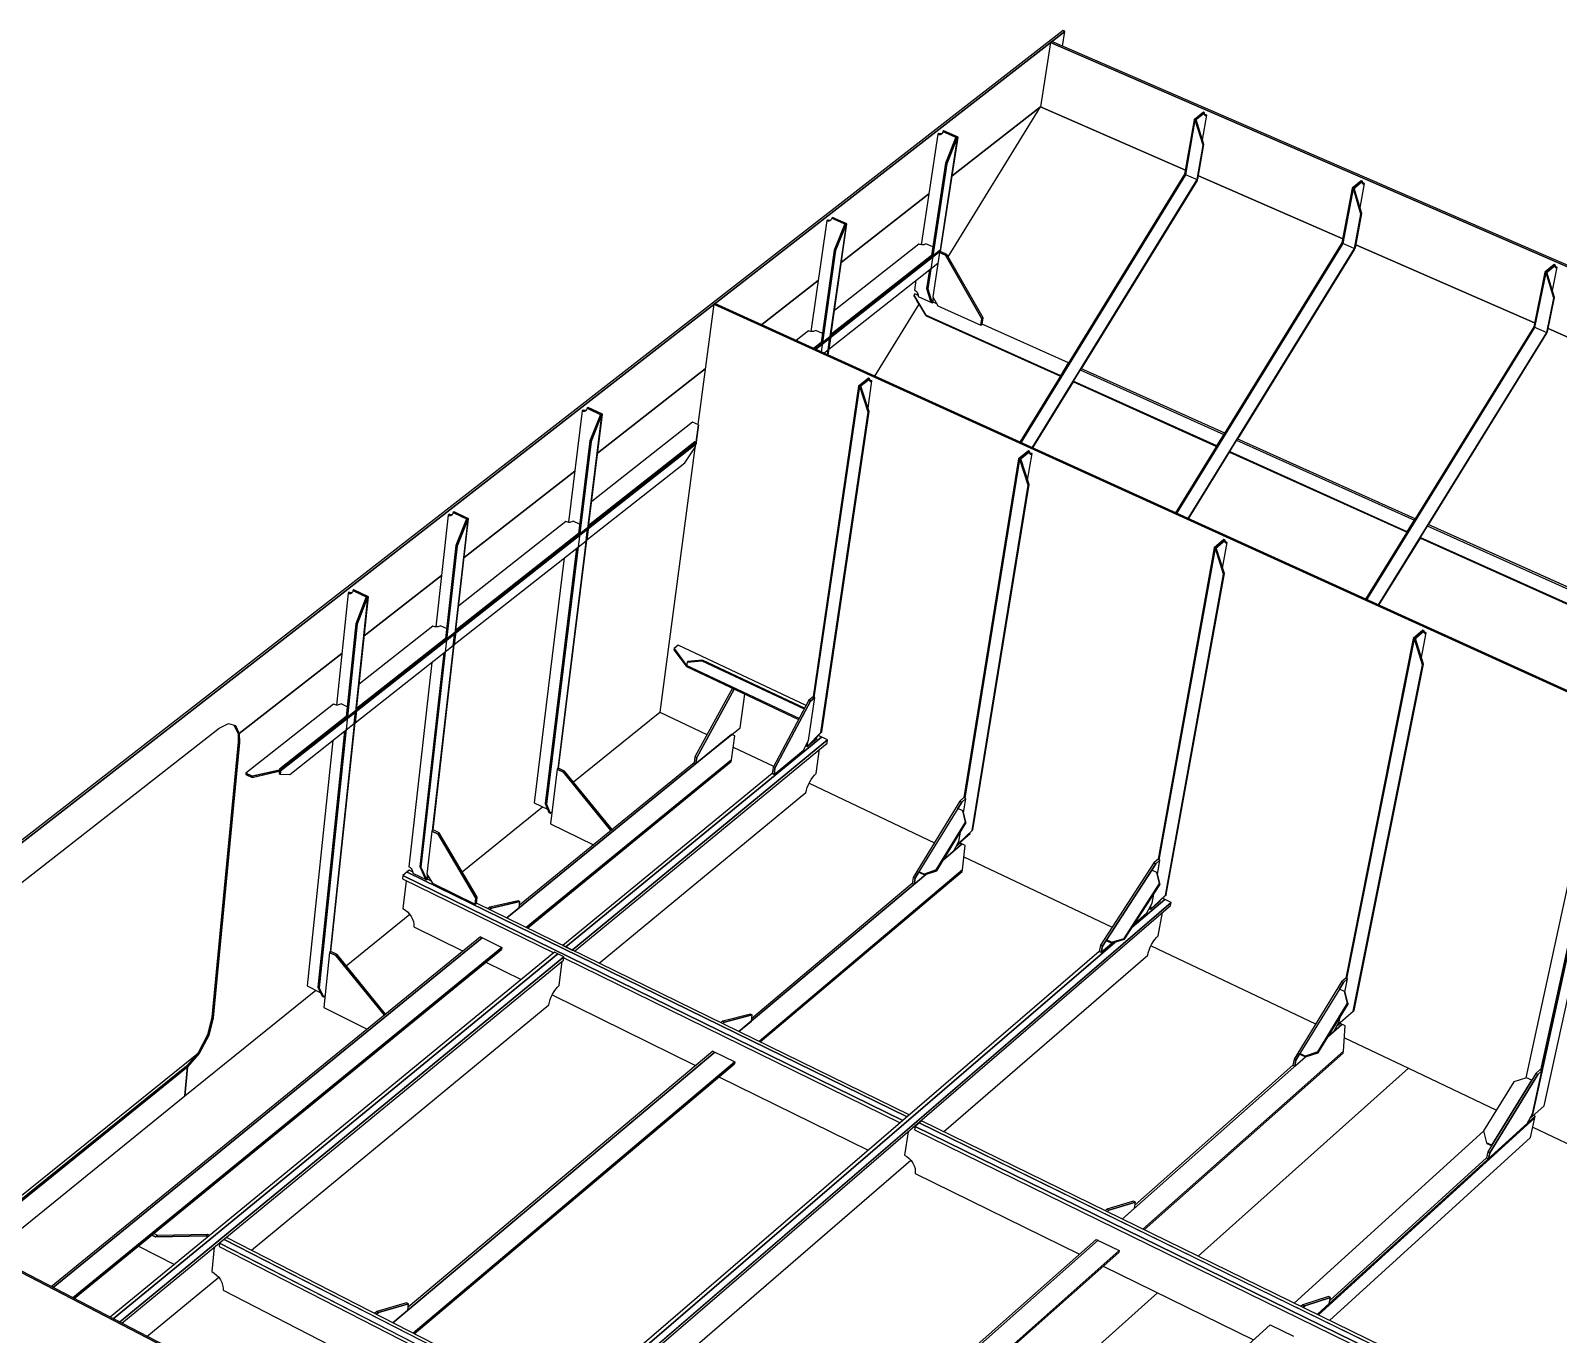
# Model space of a CAD drawing. Header units: millimetres. Extents: x 149544 to 197467, y -3118 to 25363.
# Drawn here: x 193917 to 195377, y 4264 to 5510 of the extents above; entities that cross this region are included whole.
import ezdxf

# ---------------------------------------------------------------- set-up
doc = ezdxf.new("R2010")
doc.units = ezdxf.units.MM
doc.header["$MEASUREMENT"] = 0

msp = doc.modelspace()

# ---------------------------------------------------------------- linework, layer by layer
at = {"color": 0, "linetype": 'Continuous'}
for p, q in [((194794, 5294), (194882.1, 5437.5)), ((194797.7, 5371.5), (194882.1, 5437.5)), ((194882.1, 5437.5), (194797.7, 5371.5)), ((194797.7, 5371.5), (194882.1, 5437.5)), ((194882.1, 5437.5), (195020.5, 5376.9)), ((195020.5, 5376.9), (194882.1, 5437.5)), ((195036.8, 5405.9), (195040.9, 5429.5)), ((194786.7, 5299.1), (194803.3, 5408.4)), ((194788, 5411.9), (194787.3, 5411.6)), ((194779.2, 5294.9), (194792.5, 5383)), ((195019.8, 5373), (194862.3, 5117)), ((195019.8, 5373), (194862.3, 5117)), ((194863.5, 5116.4), (195021, 5372.5)), ((194874.2, 5111.6), (195031.8, 5367.8)), ((195033.1, 5371.4), (195170.8, 5311.2)), ((195170.8, 5311.2), (195033.1, 5371.4)), ((195187.4, 5341), (195191.7, 5364)), ((194691.8, 5288.6), (194775.5, 5354.1)), ((194775.5, 5354.1), (194691.8, 5288.6)), ((194691.8, 5288.6), (194775.5, 5354.1)), ((194681.7, 5329.2), (194681, 5328.9)), ((194679.1, 5200.2), (194697.1, 5325.6)), ((194673.6, 5211.8), (194686.2, 5300)), ((194765.9, 5306.2), (194685.2, 5242.8)), ((194785.9, 5298.4), (194786.2, 5300.5)), ((195170, 5307.3), (195011.1, 5049.4)), ((195170, 5307.3), (195011.1, 5049.4)), ((195012.3, 5048.8), (195171.2, 5306.7)), ((195023.1, 5043.9), (195182.1, 5302)), ((195183.5, 5305.6), (195354.1, 5231)), ((195354.1, 5231), (195183.5, 5305.6)), ((194681.7, 5218.1), (194779.2, 5294.9)), ((194681.7, 5218.1), (194779.2, 5294.9)), ((194778, 5295.4), (194681.9, 5219.7)), ((194779.2, 5294.9), (194778, 5295.4)), ((194779.2, 5294.9), (194778, 5295.4)), ((194615.6, 5229), (194669.7, 5271.3)), ((194669.7, 5271.3), (194615.6, 5229)), ((194615.6, 5229), (194669.7, 5271.3)), ((194763.1, 5271.6), (194761.7, 5262.2)), ((195371.2, 5261.9), (195375.8, 5284.1)), ((194765.2, 5257.1), (194761.9, 5258.6)), ((194765.2, 5257.1), (194761.9, 5258.6)), ((194723.8, 5179.9), (194766.2, 5248.9)), ((194779.4, 5250.7), (194779.9, 5254.4)), ((194782.9, 5249.1), (194779.4, 5250.7)), ((194782.9, 5249.1), (194779.4, 5250.7)), ((194826.3, 5229.6), (194826.3, 5229.7)), ((194908.9, 5192.6), (194826.3, 5229.7)), ((194826.3, 5229.6), (194826.3, 5229.7)), ((195353.3, 5227.1), (195192.7, 4966.9)), ((195353.3, 5227.1), (195192.7, 4966.9)), ((195193.9, 4966.4), (195354.5, 5226.5)), ((194660.4, 5223.3), (194648.6, 5214)), ((194672.5, 5212.3), (194665.1, 5206.5)), ((194680.9, 5217.5), (194666.3, 5206)), ((194666.3, 5206), (194673.6, 5211.8)), ((194666.3, 5206), (194673.6, 5211.8)), ((194673.6, 5211.8), (194672.5, 5212.3)), ((194673.6, 5211.8), (194672.5, 5212.3)), ((194679.9, 5205.9), (194681.7, 5218.1)), ((194681.5, 5216.9), (194681.7, 5218.1)), ((195204.9, 4961.4), (195365.7, 5221.7)), ((195367, 5225.4), (195540.9, 5149.4)), ((195540.9, 5149.4), (195367, 5225.4)), ((194459, 5106.4), (194561.8, 5186.9)), ((194561.8, 5186.9), (194459, 5106.4)), ((194459, 5106.4), (194561.8, 5186.9)), ((194920, 5186), (195057.3, 5124.3)), ((195058.1, 5125.6), (194920.7, 5187.3)), ((194708.2, 5170.5), (194664.8, 4873.7)), ((194719.4, 5175.6), (194719, 5175.5)), ((194874.7, 5111.4), (194913.5, 5174.5)), ((195050.5, 5113.3), (194913.2, 5175.1)), ((194913.5, 5174.5), (194913.2, 5175.1)), ((194913.5, 5174.5), (195050.3, 5112.9)), ((194421.6, 4805.5), (194463.6, 5143.6)), ((194448.1, 5147.4), (194447.5, 5147.2)), ((194441.8, 5029.1), (194452.8, 5117.6)), ((195069.4, 5118.9), (195239.4, 5042.5)), ((195240.1, 5043.8), (195070.1, 5120.2)), ((195240.1, 5043.8), (195070.1, 5120.2)), ((194861.2, 5100.9), (194809, 4777.3)), ((194872.2, 5106.2), (194871.9, 5106)), ((195023.6, 5043.7), (195062.8, 5107.3)), ((195232.5, 5031.4), (195062.6, 5107.9)), ((195062.8, 5107.3), (195062.6, 5107.9)), ((195062.8, 5107.3), (195232.3, 5031)), ((194331.4, 5006.6), (194437.2, 5089.3)), ((194437.2, 5089.3), (194331.4, 5006.6)), ((194331.4, 5006.6), (194437.2, 5089.3)), ((194301.9, 4746.4), (194335.7, 5043.8)), ((194320.1, 5047.8), (194319.5, 5047.6)), ((194428.6, 5041), (194326.2, 4960.5)), ((195251.6, 5037), (195424.8, 4959.2)), ((195425.6, 4960.5), (195252.4, 5038.3)), ((194323.4, 4935.7), (194441.8, 5029.1)), ((194323.4, 4935.7), (194441.8, 5029.1)), ((194440.7, 5029.6), (194323.6, 4937.4)), ((194440.7, 5029.6), (194441.8, 5029.1)), ((194440.7, 5029.6), (194441.8, 5029.1)), ((194448.7, 5023.5), (194450.2, 5035.7)), ((194450.1, 5034.4), (194450.2, 5035.7)), ((195205.4, 4961.2), (195245, 5025.3)), ((195417.9, 4948), (195244.8, 5025.9)), ((195245, 5025.3), (195244.8, 5025.9)), ((195245, 5025.3), (195417.6, 4947.6)), ((194314.8, 4928.9), (194324.8, 5017.7)), ((195047.9, 5016), (194994.4, 4718.4)), ((195058.8, 5021.4), (195058.5, 5021.3)), ((194427, 5006.3), (194398.4, 4772.4)), ((194236, 4931.9), (194309.8, 4989.6)), ((194309.8, 4989.6), (194236, 4931.9)), ((194236, 4931.9), (194309.8, 4989.6)), ((194204.2, 4630.2), (194240, 4969.2)), ((194224.4, 4973.4), (194223.8, 4973.1)), ((194219.9, 4854.1), (194229.2, 4942.9)), ((194301.6, 4941.2), (194231.2, 4885.8)), ((194322, 4923.5), (194323.4, 4935.7)), ((194323.2, 4934.5), (194323.4, 4935.7)), ((195248.9, 4935), (195248.7, 4934.9)), ((194228.6, 4861), (194314.8, 4928.9)), ((194228.6, 4861), (194314.8, 4928.9)), ((194313.6, 4929.5), (194228.7, 4862.6)), ((194314.8, 4928.9), (194313.6, 4929.5)), ((194314.8, 4928.9), (194313.6, 4929.5)), ((195238.3, 4929.4), (195173.7, 4604.9)), ((194116.6, 4838.5), (194214.5, 4915.1)), ((194300.5, 4906.5), (194278.6, 4711.3)), ((194558.5, 4908.1), (194656.3, 4862)), ((194543.9, 4902.6), (194651, 4852)), ((194587.7, 4881.8), (194589.5, 4881)), ((194219.9, 4854.1), (194218.7, 4854.7)), ((194219.9, 4854.1), (194218.7, 4854.7)), ((194227.3, 4848.7), (194228.6, 4861)), ((194228.4, 4859.7), (194228.6, 4861)), ((194435.9, 4792.3), (194518.3, 4858.9)), ((194587, 4837.6), (194372.1, 4662.4)), ((194372.1, 4662.4), (194587, 4837.6)), ((194672.9, 4835.2), (194428.7, 4634.6)), ((194678.7, 4832.5), (194434.6, 4631.7)), ((194669.9, 4836.6), (194668.8, 4835.7)), ((194205.9, 4831.8), (194181.5, 4597.4)), ((194588.5, 4825.6), (194627.1, 4807.2)), ((194657.9, 4826.8), (194657.8, 4826.7)), ((194657.9, 4826.8), (194657.8, 4826.7)), ((194657.9, 4826.9), (194657.9, 4826.8)), ((194551.1, 4810.6), (194384.3, 4674.7)), ((194551.1, 4810.6), (194384.3, 4674.7)), ((194625.8, 4800.4), (194425.8, 4636.1)), ((194661, 4791.1), (194780.7, 4734.2)), ((194460.5, 4619.1), (194658, 4782.1)), ((194329.7, 4706.5), (194406.4, 4768.5)), ((194398.4, 4772.4), (194411.1, 4766.3)), ((194806.8, 4773.1), (194803, 4766.9)), ((194472.8, 4746.8), (194471.6, 4745.8)), ((194815, 4742.9), (194815.3, 4744.4)), ((194807.2, 4733), (194789.6, 4718.2)), ((194805.4, 4733.9), (194801.5, 4730.6)), ((194803.1, 4732.9), (194815, 4742.9)), ((194809, 4720.7), (194950.5, 4653.4)), ((194750.5, 4468.8), (194272.7, 4702.8)), ((194754.7, 4472.3), (194276.9, 4706.2)), ((194282.2, 4706.3), (194279, 4707.9)), ((194296.5, 4699.3), (194296.9, 4702.6)), ((194772.4, 4703.7), (194594, 4553.7)), ((194594, 4553.7), (194772.4, 4703.7)), ((194299.7, 4697.8), (194296.5, 4699.3)), ((194299.7, 4697.8), (194296.5, 4699.3)), ((194759.6, 4695.3), (194606.3, 4566.4)), ((194759.6, 4695.3), (194606.3, 4566.4)), ((194995.9, 4695.1), (194976.4, 4665.1)), ((195006.9, 4677.2), (194338.5, 4101.4)), ((194756.7, 4474.1), (194343.3, 4676.4)), ((194355.9, 4672.6), (194354.1, 4671.1)), ((195000.8, 4680.1), (194969.8, 4653.4)), ((194218.7, 4616.7), (194279.4, 4665.8)), ((194346.9, 4644.2), (193936.9, 4310)), ((194346.9, 4644.2), (193936.9, 4310)), ((194348.6, 4643.3), (193938.7, 4309.1)), ((193938.7, 4309.1), (194348.6, 4643.3)), ((194283.3, 4653.9), (194330.4, 4630.7)), ((194346.9, 4644.2), (194367.4, 4634.1)), ((194346.9, 4644.2), (194348.6, 4643.3)), ((193957.7, 4299.2), (194367.4, 4634.1)), ((194367.4, 4634.1), (193957.7, 4299.2)), ((193958.9, 4298.6), (194367.2, 4632.3)), ((194417.8, 4629.6), (193993.2, 4280.8)), ((194420.8, 4628.1), (193996.2, 4279.2)), ((194938.3, 4630.4), (194329.1, 4106.2)), ((194938.3, 4630.4), (194329.1, 4106.2)), ((194953.1, 4639), (194332.3, 4104.6)), ((194332.3, 4104.6), (194953.1, 4639)), ((194367.4, 4634.1), (194367.2, 4632.3)), ((194434.6, 4631.7), (194425.8, 4636.1)), ((194428.7, 4634.6), (194425.8, 4636.1)), ((194987.7, 4635.7), (195144.9, 4561)), ((194352.1, 4620), (194386, 4603.4)), ((194426.6, 4624.2), (194748, 4466.6)), ((194789.5, 4458.1), (194984.5, 4626.7)), ((195171.6, 4600.5), (195167.8, 4594.3)), ((194181.5, 4597.4), (194194, 4591.2)), ((194415.5, 4588.8), (194552.6, 4521.4)), ((194256.4, 4570.4), (194255.2, 4569.4)), ((194578.5, 4563.7), (194576.7, 4562.2)), ((195170.1, 4560.6), (195156.7, 4548.7)), ((195168.3, 4561.5), (195165, 4558.6)), ((195172.4, 4547.9), (195233.7, 4518.8)), ((194076, 4532), (193854, 4353.1)), ((194067.2, 4520.2), (194078.4, 4532.8)), ((194570.8, 4534.2), (194263.2, 4275.6)), ((194263.2, 4275.6), (194570.8, 4534.2)), ((194569, 4535.1), (194277.9, 4290.4)), ((194569, 4535.1), (194277.9, 4290.4)), ((194569, 4535.1), (194590, 4524.8)), ((194569, 4535.1), (194570.8, 4534.2)), ((195135.2, 4529.7), (194960, 4374.6)), ((194960, 4374.6), (195135.2, 4529.7)), ((193857.7, 4351.2), (194067.2, 4520.2)), ((194064.6, 4492.2), (194067.2, 4520.2)), ((194282.6, 4265.6), (194590, 4524.8)), ((194590, 4524.8), (194282.6, 4265.6)), ((194283.8, 4265), (194589.7, 4523)), ((194590, 4524.8), (194589.7, 4523)), ((195123.1, 4521.5), (194972.3, 4388)), ((195123.1, 4521.5), (194972.3, 4388)), ((195233.7, 4518.8), (195032.8, 4339)), ((195032.8, 4339), (195233.7, 4518.8)), ((195233.7, 4518.8), (195032.8, 4339)), ((195233.7, 4518.8), (195317.7, 4478.8)), ((194574.8, 4510.4), (194717.4, 4440.3)), ((195351.5, 4507.3), (195313.3, 4445.2)), ((194756.7, 4474.1), (194750.5, 4468.8)), ((194756.7, 4474.1), (194754.7, 4472.3)), ((195146.4, 4283.4), (195354.8, 4472.9)), ((195354.8, 4472.9), (195146.4, 4283.4)), ((195351.4, 4472.4), (195349.9, 4471.1)), ((195354.8, 4472.9), (195353.1, 4473.7)), ((194755.7, 4458.1), (194752.1, 4435.8)), ((194762.1, 4462.6), (194760.8, 4462.6)), ((194760.8, 4462.6), (194762.1, 4462.6)), ((194763.7, 4464.4), (194762.9, 4464.3)), ((195309.3, 4200.8), (194766.3, 4466.6)), ((195305.5, 4458.5), (195124.3, 4294.2)), ((195158.3, 4277.6), (195350.3, 4452.5)), ((195352.5, 4462.3), (195498.9, 4392.6)), ((195313.3, 4445.2), (195308.2, 4447.6)), ((194461.1, 4174.2), (194758.1, 4431)), ((195308.1, 4433.1), (195158.7, 4297.2)), ((194762.4, 4418.1), (194919.2, 4341)), ((194945.6, 4384.1), (194943.9, 4382.5)), ((194038.4, 4359), (194035, 4360.7)), ((194086.7, 4357.6), (194084.8, 4358.6)), ((194097.8, 4351.1), (194096.9, 4351.1)), ((194096.9, 4351.1), (194097.8, 4351.1)), ((194421.3, 4185.6), (194097.8, 4351.5)), ((194099.5, 4352.9), (194099.1, 4352.9)), ((194425.7, 4189.3), (194102.2, 4355.2)), ((194937.2, 4354.3), (194633.8, 4085.7)), ((194633.8, 4085.7), (194937.2, 4354.3)), ((194935.3, 4355.2), (194648.5, 4101.3)), ((194935.3, 4355.2), (194648.5, 4101.3)), ((194935.3, 4355.2), (194957.1, 4344.5)), ((194935.3, 4355.2), (194937.2, 4354.3)), ((194020.4, 4348.8), (194054.6, 4331.2)), ((194092.7, 4347.6), (194090.4, 4324.4)), ((194654, 4075.3), (194957.1, 4344.5)), ((194957.1, 4344.5), (194654, 4075.3)), ((194655, 4074.8), (194956.8, 4342.8)), ((194957.1, 4344.5), (194956.8, 4342.8)), ((194942, 4329.7), (195085.5, 4259.1)), ((194028.4, 4262.5), (194096.9, 4319)), ((194101.2, 4306.6), (194222.7, 4244)), ((194993.9, 4304.2), (194707.4, 4047.9)), ((194707.4, 4047.9), (194993.9, 4304.2)), ((194993.9, 4304.2), (194707.4, 4047.9)), ((194247.9, 4286.3), (194245.8, 4284.5)), ((195132.7, 4290.1), (195134.5, 4291.7)), ((195101.5, 4273.6), (194800.1, 4000.4)), ((195101.5, 4273.6), (195123.7, 4262.7))]:
    msp.add_line(p, q, dxfattribs=at)
for points in [[(194905.4, 5509.5), (193838.9, 4680.1), (193836, 4639.5), (194097.5, 4843.6), (194106.3, 4848), (194113.1, 4846.2), (194116.6, 4838.5), (194214.5, 4915.1)], [(194903.1, 5495.4), (194905.4, 5509.5), (194903.6, 5510.2), (193837, 4681), (193838.9, 4680.1), (194905.4, 5509.5)], [(196486.6, 4806.8), (194891.8, 5498.9), (194882.1, 5437.5)], [(196486.6, 4806.8), (196487.7, 4807.8), (194892.9, 5499.8), (194891.8, 5498.9), (196486.6, 4806.8)], [(195028.8, 5425.1), (195030, 5424.6), (195038.9, 5431.7), (195037.7, 5432.2), (195028.8, 5425.1)], [(195040.9, 5429.5), (195040.3, 5429.2), (195039.9, 5429), (195039.5, 5429.1), (195039.2, 5429.3), (195038.9, 5429.7), (195038.8, 5430.2), (195038.8, 5430.9), (195038.9, 5431.7), (195030, 5424.6)], [(195019.8, 5373), (195021, 5372.5), (195030, 5424.6), (195028.8, 5425.1), (195019.8, 5373)], [(195028.8, 5425.1), (195019.8, 5373), (195031.8, 5367.8), (195037.4, 5400.7), (195030, 5424.6), (195028.8, 5425.1)], [(195030, 5424.6), (195030.8, 5425.2), (195029.6, 5425.8), (195028.8, 5425.1), (195030, 5424.6)], [(195037.4, 5400.7), (195038.2, 5401.3), (195030.8, 5425.2), (195030, 5424.6), (195037.4, 5400.7)], [(195039.1, 5429.4), (195039.9, 5429), (195040.3, 5429.2), (195039.2, 5429.7), (195039, 5429.6)], [(195039.5, 5429.1), (195039.9, 5429), (195039.1, 5429.4)], [(195039.2, 5429.7), (195040.3, 5429.2), (195040.9, 5429.5), (195039.7, 5430.1), (195039.2, 5429.7)], [(194802.5, 5407.8), (194788.9, 5413.8), (194788.7, 5413), (194788.3, 5412.3), (194787.8, 5411.7), (194787.2, 5411.3), (194786.5, 5411), (194785.7, 5410.9), (194784.9, 5411), (194784.1, 5411.3), (194768.2, 5305.6)], [(194786.7, 5299.1), (194803.3, 5408.4), (194802.5, 5407.8), (194792.5, 5383), (194774.4, 5263.3), (194778.6, 5250.1), (194779.4, 5250.7)], [(194784.9, 5411.9), (194784.1, 5411.3), (194784.9, 5411), (194785.7, 5411.7), (194784.9, 5411.9)], [(194785.7, 5411.7), (194784.9, 5411), (194785.7, 5410.9), (194786.5, 5411.6), (194785.7, 5411.7)], [(194786.5, 5411.6), (194785.7, 5410.9), (194786.5, 5411), (194787.3, 5411.6), (194786.5, 5411.6)], [(194803.3, 5408.4), (194802.5, 5407.8), (194785.9, 5298.4)], [(194787.3, 5411.6), (194786.5, 5411), (194787.2, 5411.3), (194787.9, 5411.9)], [(194787.9, 5411.9), (194787.2, 5411.3), (194787.8, 5411.7)], [(194789.7, 5414.4), (194788.9, 5413.8), (194802.5, 5407.8), (194803.3, 5408.4), (194789.7, 5414.4)], [(194802.5, 5407.8), (194801.3, 5408.3), (194791.3, 5383.5), (194792.5, 5383), (194802.5, 5407.8)], [(194803.3, 5408.4), (194802.1, 5408.9), (194801.3, 5408.3), (194802.5, 5407.8), (194803.3, 5408.4)], [(195031.8, 5367.8), (195032.5, 5368.4), (195038.2, 5401.3), (195037.4, 5400.7), (195031.8, 5367.8)], [(194792.5, 5383), (194791.3, 5383.5), (194778, 5295.4)], [(194921.2, 5187), (195032, 5367.1), (195031.8, 5367.8), (194874.2, 5111.6)], [(195170, 5307.3), (195171.2, 5306.7), (195181, 5359), (195179.8, 5359.5), (195170, 5307.3)], [(195179.8, 5359.5), (195170, 5307.3), (195182.1, 5302), (195188.3, 5334.9), (195181, 5359), (195179.8, 5359.5)], [(195179.8, 5359.5), (195181, 5359), (195189.8, 5366.2), (195188.6, 5366.7), (195179.8, 5359.5)], [(195181, 5359), (195181.7, 5359.6), (195180.5, 5360.1), (195179.8, 5359.5), (195181, 5359)], [(195191.7, 5364), (195191.2, 5363.7), (195190.8, 5363.5), (195190.4, 5363.5), (195190.1, 5363.7), (195189.8, 5364.1), (195189.7, 5364.7), (195189.7, 5365.4), (195189.8, 5366.2), (195181, 5359)], [(195188.3, 5334.9), (195189.1, 5335.5), (195181.7, 5359.6), (195181, 5359), (195188.3, 5334.9)], [(195190, 5363.8), (195190.8, 5363.5), (195191.2, 5363.7), (195190, 5364.2), (195189.8, 5364.2)], [(195190, 5364.2), (195191.2, 5363.7), (195191.7, 5364), (195190.5, 5364.6), (195190, 5364.2)], [(195190.4, 5363.5), (195190.8, 5363.5), (195190, 5363.8)], [(194696.3, 5325), (194682.6, 5331.1), (194682.4, 5330.3), (194682, 5329.6), (194681.5, 5329), (194680.9, 5328.6), (194680.2, 5328.3), (194679.4, 5328.2), (194678.6, 5328.3), (194677.8, 5328.6), (194662.8, 5222.6)], [(194678.6, 5329.2), (194677.8, 5328.6), (194678.6, 5328.3), (194679.4, 5329), (194678.6, 5329.2)], [(194679.4, 5329), (194678.6, 5328.3), (194679.4, 5328.2), (194680.2, 5328.9), (194679.4, 5329)], [(194680.2, 5328.9), (194679.4, 5328.2), (194680.2, 5328.3), (194681, 5328.9), (194680.2, 5328.9)], [(194681, 5328.9), (194680.2, 5328.3), (194680.9, 5328.6), (194681.6, 5329.1)], [(194681.6, 5329.1), (194680.9, 5328.6), (194681.5, 5329)], [(194683.4, 5331.7), (194682.6, 5331.1), (194696.3, 5325), (194697.1, 5325.6), (194683.4, 5331.7)], [(195182.1, 5302), (195182.9, 5302.6), (195189.1, 5335.5), (195188.3, 5334.9), (195182.1, 5302)], [(194679.1, 5200.2), (194697.1, 5325.6), (194696.3, 5325), (194686.2, 5300), (194672.4, 5203.2)], [(194697.1, 5325.6), (194696.3, 5325), (194678.4, 5200.5)], [(194696.3, 5325), (194695.1, 5325.5), (194685, 5300.5), (194686.2, 5300), (194696.3, 5325)], [(194697.1, 5325.6), (194695.9, 5326.1), (194695.1, 5325.5), (194696.3, 5325), (194697.1, 5325.6)], [(194686.2, 5300), (194685, 5300.5), (194672.5, 5212.3)], [(194786.2, 5300.5), (194681.7, 5218.1), (194679.9, 5205.9), (194784, 5288.1)], [(194681.7, 5218.1), (194681.5, 5216.9), (194786.1, 5299.3), (194786.2, 5300.5), (194681.7, 5218.1)], [(194779.2, 5303.6), (194772.7, 5306.5), (194772.1, 5306.1), (194771.4, 5305.8), (194770.5, 5305.6), (194769.6, 5305.5), (194768.6, 5305.5), (194767.7, 5305.7), (194766.7, 5305.9), (194765.9, 5306.2)], [(194792.6, 5296.4), (194786.7, 5299.1), (194785.5, 5298.1), (194791.4, 5295.5), (194792.6, 5296.4)], [(195070.6, 5119.9), (195182.4, 5301.3), (195182.1, 5302), (195023.1, 5043.9)], [(194826, 5234.7), (194791.4, 5295.5), (194785.5, 5298.1), (194779.1, 5255.8), (194784.1, 5247.2), (194825.1, 5228.7), (194826, 5234.7)], [(194827.2, 5235.7), (194792.6, 5296.4), (194791.4, 5295.5), (194826, 5234.7), (194827.2, 5235.7)], [(195364, 5279.4), (195365.2, 5278.9), (195374, 5286.2), (195372.8, 5286.7), (195364, 5279.4)], [(195375.8, 5284.1), (195375.3, 5283.7), (195374.9, 5283.6), (195374.5, 5283.6), (195374.2, 5283.8), (195374, 5284.2), (195373.9, 5284.7), (195373.9, 5285.4), (195374, 5286.2), (195365.2, 5278.9)], [(195374.1, 5284.3), (195375.3, 5283.7), (195375.8, 5284.1), (195374.6, 5284.6), (195374.1, 5284.3)], [(194775.9, 5281.7), (194773.2, 5263.8), (194774.4, 5263.3), (194777.3, 5282.8)], [(195353.3, 5227.1), (195354.5, 5226.5), (195365.2, 5278.9), (195364, 5279.4), (195353.3, 5227.1)], [(195364, 5279.4), (195353.3, 5227.1), (195365.7, 5221.7), (195372.4, 5254.7), (195365.2, 5278.9), (195364, 5279.4)], [(195365.2, 5278.9), (195366, 5279.5), (195364.8, 5280.1), (195364, 5279.4), (195365.2, 5278.9)], [(195372.4, 5254.7), (195373.2, 5255.3), (195366, 5279.5), (195365.2, 5278.9), (195372.4, 5254.7)], [(195374.1, 5283.9), (195374.9, 5283.6), (195375.3, 5283.7), (195374.1, 5284.3), (195374, 5284.2)], [(195374.5, 5283.6), (195374.9, 5283.6), (195374.1, 5283.9)], [(194761.9, 5258.6), (194761.1, 5257.4), (194772.7, 5238.3), (194901.4, 5180.4), (194908.9, 5192.6), (194826.3, 5229.7)], [(194761.1, 5257.4), (194764.7, 5250.4), (194765.6, 5250), (194765.6, 5250)], [(194772.7, 5238.3), (194761.1, 5257.4), (194761.4, 5256.8), (194773, 5237.7), (194772.7, 5238.3)], [(194761.7, 5262.2), (194762.5, 5261.8), (194763.2, 5261.2), (194763.9, 5260.5), (194764.4, 5259.7), (194764.8, 5258.8), (194765.1, 5257.9), (194765.2, 5257), (194765.2, 5256.1), (194778.6, 5250.1)], [(194774.4, 5263.3), (194773.2, 5263.8), (194777.4, 5250.6), (194778.6, 5250.1), (194774.4, 5263.3)], [(194779.4, 5255.3), (194778.6, 5250.1), (194779.4, 5250.7), (194779.9, 5254.4)], [(195365.7, 5221.7), (195366.4, 5222.3), (195373.2, 5255.3), (195372.4, 5254.7), (195365.7, 5221.7)], [(196188.6, 4513.6), (194570, 5248.7), (194554.8, 5133.8)], [(196189.3, 4514.4), (194570.8, 5249.3), (194570, 5248.7), (196188.6, 4513.6), (196189.3, 4514.4)], [(194901.4, 5180.4), (194772.7, 5238.3), (194773, 5237.7), (194901.1, 5180)], [(194826.3, 5229.7), (194827.2, 5235.7), (194826, 5234.7), (194825.1, 5228.7), (194826.3, 5229.6)], [(194673.7, 5220.7), (194667.3, 5223.6), (194666.7, 5223.2), (194665.9, 5222.9), (194665.1, 5222.7), (194664.1, 5222.6), (194663.1, 5222.6), (194662.2, 5222.7), (194661.2, 5222.9), (194660.4, 5223.3)], [(194667.2, 5205.6), (194680.7, 5216.2), (194680.9, 5217.5), (194666.3, 5206)], [(194675, 5202), (194679.1, 5205.3), (194680.9, 5217.5)], [(195252.9, 5038.1), (195365.9, 5221.1), (195365.7, 5221.7), (195204.9, 4961.4)], [(194913.2, 5175.1), (195050.5, 5113.3), (195058.1, 5125.6), (194920.7, 5187.3)], [(194657.9, 4826.8), (194659.1, 4826.2), (194672.3, 4839.4), (194717.5, 5145.6), (194709.4, 5170), (194708.2, 5170.5), (194664.8, 4873.7)], [(194666, 4873.1), (194709.4, 5170), (194708.2, 5170.5)], [(194717.7, 5178), (194708.2, 5170.5), (194709.4, 5170), (194718.9, 5177.5), (194717.7, 5178)], [(194708.2, 5170.5), (194709.4, 5170), (194710.3, 5170.6), (194709, 5171.2), (194708.2, 5170.5)], [(194717.3, 5149.4), (194721.1, 5175.4), (194720.6, 5175), (194720.1, 5174.9), (194719.6, 5174.9), (194719.3, 5175.1), (194719, 5175.4), (194718.9, 5176), (194718.8, 5176.7), (194718.9, 5177.5), (194709.4, 5170)], [(194709.4, 5170), (194717.5, 5145.6), (194718.3, 5146.3), (194710.3, 5170.6), (194709.4, 5170)], [(194719.1, 5175.3), (194720.1, 5174.9), (194720.6, 5175), (194719.4, 5175.6)], [(194719.6, 5174.9), (194720.1, 5174.9), (194719.1, 5175.3)], [(194719.9, 5176), (194719.4, 5175.6), (194720.6, 5175), (194721.1, 5175.4), (194719.9, 5176)], [(194421.6, 4805.5), (194463.6, 5143.6), (194462.8, 5142.9), (194452.8, 5117.6), (194410, 4771.2), (194413.7, 4762.4), (194415.3, 4763.7)], [(194463.6, 5143.6), (194462.8, 5142.9), (194420.8, 4804.9)], [(194462.8, 5142.9), (194449, 5149.3), (194448.8, 5148.5), (194448.4, 5147.8), (194448, 5147.2), (194447.4, 5146.8), (194446.7, 5146.6), (194445.9, 5146.5), (194445.1, 5146.6), (194444.2, 5146.9), (194431.2, 5040.4)], [(194445.1, 5147.6), (194444.2, 5146.9), (194445.1, 5146.6), (194445.9, 5147.3), (194445.1, 5147.6)], [(194445.9, 5147.3), (194445.1, 5146.6), (194445.9, 5146.5), (194446.7, 5147.2), (194445.9, 5147.3)], [(194446.7, 5147.2), (194445.9, 5146.5), (194446.7, 5146.6), (194447.5, 5147.2), (194446.7, 5147.2)], [(194447.5, 5147.2), (194446.7, 5146.6), (194447.4, 5146.8), (194448.1, 5147.4)], [(194448.1, 5147.4), (194447.4, 5146.8), (194448, 5147.2)], [(194449.8, 5150), (194449, 5149.3), (194462.8, 5142.9), (194463.6, 5143.6), (194449.8, 5150)], [(194462.8, 5142.9), (194461.6, 5143.5), (194451.6, 5118.2), (194452.8, 5117.6), (194462.8, 5142.9)], [(194463.6, 5143.6), (194462.4, 5144.2), (194461.6, 5143.5), (194462.8, 5142.9), (194463.6, 5143.6)], [(194717.5, 5145.6), (194672.3, 4839.4), (194673.2, 4840.1), (194718.3, 5146.3), (194717.5, 5145.6)], [(194450.2, 5035.7), (194553.1, 5116.8), (194555.5, 5133.4), (194549.6, 5136.1), (194453.3, 5060.4)], [(194555.5, 5133.4), (194553.1, 5116.8), (194553, 5115.5), (194555.3, 5132.2), (194555.5, 5133.4)], [(194452.8, 5117.6), (194451.6, 5118.2), (194440.7, 5029.6)], [(194450.2, 5035.7), (194448.7, 5023.5), (194542.3, 5097.3), (194552.6, 5112.5), (194553.1, 5116.8), (194450.2, 5035.7), (194553.1, 5116.8), (194551.9, 5117.3), (194450.4, 5037.3)], [(194553.1, 5116.8), (194450.2, 5035.7), (194450.1, 5034.4), (194553, 5115.5), (194553.1, 5116.8)], [(194551.8, 5111.4), (194518.3, 4858.9), (194563.4, 4837.5)], [(194802.8, 4733), (194803.1, 4732.9), (194816.7, 4746), (194870.4, 5075.9), (194862.4, 5100.4), (194861.2, 5100.9), (194809, 4777.3)], [(194810.2, 4776.7), (194862.4, 5100.4), (194861.2, 5100.9)], [(194870.6, 5108.6), (194861.2, 5100.9), (194862.4, 5100.4), (194871.8, 5108), (194870.6, 5108.6)], [(194861.2, 5100.9), (194862.4, 5100.4), (194863.2, 5101), (194862, 5101.6), (194861.2, 5100.9)], [(194869.8, 5080.7), (194874, 5106), (194873.4, 5105.6), (194872.9, 5105.4), (194872.5, 5105.4), (194872.1, 5105.6), (194871.9, 5106), (194871.8, 5106.5), (194871.7, 5107.2), (194871.8, 5108), (194862.4, 5100.4)], [(194862.4, 5100.4), (194870.4, 5075.9), (194871.2, 5076.6), (194863.2, 5101), (194862.4, 5100.4)], [(194872, 5105.8), (194872.9, 5105.4), (194873.4, 5105.6), (194872.2, 5106.2)], [(194872.5, 5105.4), (194872.9, 5105.4), (194872, 5105.8)], [(194872.7, 5106.5), (194872.2, 5106.2), (194873.4, 5105.6), (194874, 5106), (194872.7, 5106.5)], [(195062.6, 5107.9), (195232.5, 5031.4), (195240.1, 5043.8)], [(194870.4, 5075.9), (194816.7, 4746), (194817.5, 4746.6), (194871.2, 5076.6), (194870.4, 5075.9)], [(194301.9, 4746.4), (194335.7, 5043.8), (194334.8, 5043.2), (194324.8, 5017.7), (194290.2, 4710.9), (194295.7, 4698.7), (194296.5, 4699.3)], [(194335.7, 5043.8), (194334.8, 5043.2), (194301, 4745.7)], [(194334.8, 5043.2), (194320.9, 5049.7), (194320.7, 5048.9), (194320.4, 5048.2), (194319.9, 5047.6), (194319.3, 5047.2), (194318.6, 5046.9), (194317.9, 5046.9), (194317, 5047), (194316.2, 5047.3), (194304.3, 4940.5)], [(194317.1, 5048), (194316.2, 5047.3), (194317, 5047), (194317.9, 5047.7), (194317.1, 5048)], [(194317.9, 5047.7), (194317, 5047), (194317.9, 5046.9), (194318.7, 5047.6), (194317.9, 5047.7)], [(194318.7, 5047.6), (194317.9, 5046.9), (194318.6, 5046.9), (194319.5, 5047.6), (194318.7, 5047.6)], [(194319.5, 5047.6), (194318.6, 5046.9), (194319.3, 5047.2), (194320.1, 5047.7)], [(194320.1, 5047.7), (194319.3, 5047.2), (194319.9, 5047.6)], [(194321.8, 5050.4), (194320.9, 5049.7), (194334.8, 5043.2), (194335.7, 5043.8), (194321.8, 5050.4)], [(194334.8, 5043.2), (194333.6, 5043.7), (194323.6, 5018.2), (194324.8, 5017.7), (194334.8, 5043.2)], [(194335.7, 5043.8), (194334.5, 5044.4), (194333.6, 5043.7), (194334.8, 5043.2), (194335.7, 5043.8)], [(194441.8, 5038.6), (194435.7, 5041.4), (194435, 5041), (194434.3, 5040.7), (194433.4, 5040.4), (194432.4, 5040.3), (194431.4, 5040.3), (194430.4, 5040.5), (194429.5, 5040.7), (194428.6, 5041)], [(195244.8, 5025.9), (195417.9, 4948), (195425.6, 4960.5), (195252.4, 5038.3)], [(194449.4, 5035), (194323.4, 4935.7), (194322, 4923.5), (194447.9, 5022.8), (194449.4, 5035)], [(194323.4, 4935.7), (194323.2, 4934.5), (194449.2, 5033.8), (194449.4, 5035), (194323.4, 4935.7)], [(195057.3, 5023.8), (195047.9, 5016), (195049.2, 5015.4), (195058.5, 5023.2), (195057.3, 5023.8)], [(195056.1, 4996.7), (195060.6, 5021.2), (195060, 5020.8), (195059.5, 5020.6), (195059.1, 5020.6), (195058.8, 5020.8), (195058.5, 5021.2), (195058.4, 5021.7), (195058.4, 5022.4), (195058.5, 5023.2), (195049.2, 5015.4)], [(195059.3, 5021.8), (195058.8, 5021.4), (195060, 5020.8), (195060.6, 5021.2), (195059.3, 5021.8)], [(194324.8, 5017.7), (194323.6, 5018.2), (194313.6, 4929.5)], [(194438.9, 5015.8), (194408.8, 4771.7), (194410, 4771.2), (194440.3, 5016.9)], [(194986.1, 4671.3), (194987.2, 4670.8), (195001.4, 4683.9), (195057, 4990.8), (195049.2, 5015.4), (195047.9, 5016), (194994.4, 4718.4)], [(194995.6, 4717.8), (195049.2, 5015.4), (195047.9, 5016)], [(195047.9, 5016), (195049.2, 5015.4), (195050, 5016.1), (195048.7, 5016.7), (195047.9, 5016)], [(195049.2, 5015.4), (195057, 4990.8), (195057.8, 4991.5), (195050, 5016.1), (195049.2, 5015.4)], [(195058.6, 5021), (195059.5, 5020.6), (195060, 5020.8), (195058.8, 5021.4)], [(195059.1, 5020.6), (195059.5, 5020.6), (195058.6, 5021)], [(195057, 4990.8), (195001.4, 4683.9), (195002.2, 4684.6), (195057.8, 4991.5), (195057, 4990.8)], [(194204.2, 4630.2), (194240, 4969.2), (194239.1, 4968.6), (194229.2, 4942.9), (194192.8, 4595.6), (194196.9, 4586.9), (194198.6, 4588.3)], [(194240, 4969.2), (194239.1, 4968.6), (194203.3, 4629.5)], [(194239.1, 4968.6), (194225.2, 4975.2), (194225, 4974.4), (194224.7, 4973.7), (194224.2, 4973.1), (194223.6, 4972.7), (194222.9, 4972.5), (194222.1, 4972.4), (194221.3, 4972.5), (194220.5, 4972.8), (194209.4, 4865.8)], [(194221.4, 4973.5), (194220.5, 4972.8), (194221.3, 4972.5), (194222.2, 4973.2), (194221.4, 4973.5)], [(194222.2, 4973.2), (194221.3, 4972.5), (194222.1, 4972.4), (194223, 4973.1), (194222.2, 4973.2)], [(194223, 4973.1), (194222.1, 4972.4), (194222.9, 4972.5), (194223.8, 4973.1), (194223, 4973.1)], [(194223.8, 4973.1), (194222.9, 4972.5), (194223.6, 4972.7), (194224.3, 4973.3)], [(194224.3, 4973.3), (194223.6, 4972.7), (194224.2, 4973.1)], [(194226.1, 4975.9), (194225.2, 4975.2), (194239.1, 4968.6), (194240, 4969.2), (194226.1, 4975.9)], [(194239.1, 4968.6), (194237.9, 4969.1), (194228, 4943.5), (194229.2, 4942.9), (194239.1, 4968.6)], [(194240, 4969.2), (194238.8, 4969.8), (194237.9, 4969.1), (194239.1, 4968.6), (194240, 4969.2)], [(194229.2, 4942.9), (194228, 4943.5), (194218.7, 4854.7)], [(194322.5, 4935), (194228.6, 4861), (194227.3, 4848.7), (194321.1, 4922.8), (194322.5, 4935)], [(194228.6, 4861), (194228.4, 4859.7), (194322.4, 4933.8), (194322.5, 4935), (194228.6, 4861)], [(194314.7, 4938.8), (194308.8, 4941.6), (194308.1, 4941.1), (194307.3, 4940.8), (194306.4, 4940.6), (194305.4, 4940.5), (194304.4, 4940.5), (194303.4, 4940.6), (194302.5, 4940.9), (194301.6, 4941.2)], [(195247.5, 4937.3), (195238.3, 4929.4), (195239.5, 4928.8), (195248.8, 4936.7), (195247.5, 4937.3)], [(195246, 4911.2), (195250.7, 4934.8), (195250.2, 4934.4), (195249.7, 4934.2), (195249.3, 4934.2), (195249, 4934.3), (195248.8, 4934.7), (195248.7, 4935.2), (195248.7, 4935.9), (195248.8, 4936.7), (195239.5, 4928.8)], [(195249.4, 4935.4), (195248.9, 4935), (195250.2, 4934.4), (195250.7, 4934.8), (195249.4, 4935.4)], [(195248.9, 4934.6), (195249.7, 4934.2), (195250.2, 4934.4), (195248.9, 4935)], [(195249.3, 4934.2), (195249.7, 4934.2), (195248.9, 4934.6)], [(194531.8, 4918.5), (194543.9, 4902.6), (194544, 4903.7), (194532, 4919.7), (194531.8, 4918.5)], [(194658.1, 4865.4), (194536, 4923), (194532, 4919.7), (194544, 4903.7)], [(195166, 4560.5), (195166.2, 4560.4), (195180.9, 4573.3), (195247.2, 4904.1), (195239.5, 4928.8), (195238.3, 4929.4), (195173.7, 4604.9)], [(195174.9, 4604.3), (195239.5, 4928.8), (195238.3, 4929.4)], [(195238.3, 4929.4), (195239.5, 4928.8), (195240.3, 4929.5), (195239.1, 4930.1), (195238.3, 4929.4)], [(195239.5, 4928.8), (195247.2, 4904.1), (195248, 4904.8), (195240.3, 4929.5), (195239.5, 4928.8)], [(194214.5, 4915.1), (194116.6, 4838.5), (194116.8, 4830), (194091.7, 4566.9), (194087.4, 4549.9), (194078.4, 4532.8), (194067.2, 4520.2), (194064.6, 4492.2), (194189.7, 4593.3)], [(194312.1, 4915.6), (194289, 4711.4), (194290.2, 4710.9), (194313.4, 4916.7)], [(194656.3, 4862), (194558.5, 4908.1), (194544.4, 4906.7), (194543.9, 4902.6), (194651, 4852)], [(194544.4, 4906.7), (194558.5, 4908.1), (194559.3, 4908.8), (194545.2, 4907.3), (194544.4, 4906.7)], [(194656.7, 4862.8), (194559.3, 4908.8), (194558.5, 4908.1)], [(194651.5, 4853), (194544, 4903.7), (194543.9, 4902.6)], [(195247.2, 4904.1), (195180.9, 4573.3), (195181.7, 4574), (195248, 4904.8), (195247.2, 4904.1)], [(194587.7, 4881.8), (194551.9, 4816.4), (194553.6, 4815.6), (194589.5, 4881), (194587.7, 4881.8)], [(194589.5, 4881), (194553.6, 4815.6), (194552.8, 4809.8)], [(194552.8, 4809.8), (194595, 4844.1), (194599.5, 4876.3)], [(194219.7, 4864.2), (194213.9, 4866.9), (194213.2, 4866.5), (194212.4, 4866.2), (194211.5, 4865.9), (194210.5, 4865.8), (194209.5, 4865.8), (194208.5, 4866), (194207.5, 4866.2), (194206.7, 4866.6), (194123, 4800.8)], [(194660.8, 4870.4), (194626.6, 4806.2), (194628.4, 4805.4), (194662.5, 4869.6), (194660.8, 4870.4)], [(194662.5, 4869.6), (194628.4, 4805.4), (194627.6, 4799.5), (194655.7, 4822.6), (194660.5, 4831.8), (194666.6, 4872.9), (194662.5, 4869.6)], [(194664.8, 4873.7), (194660.8, 4870.4), (194662.5, 4869.6), (194666.6, 4872.9), (194664.8, 4873.7)], [(194111.5, 4846.6), (194114.8, 4839.4), (194116.6, 4838.5), (194113.1, 4846.2)], [(194123, 4800.8), (194129, 4797.8), (194156.3, 4804), (194219.9, 4854.1)], [(194218.7, 4854.7), (194155.1, 4804.6), (194156.3, 4804)], [(194156.3, 4804), (194155.8, 4799.7), (194164.9, 4799.5), (194226.4, 4848), (194227.7, 4860.3), (194156.3, 4804), (194219.9, 4854.1)], [(194227.7, 4860.3), (194156.3, 4804), (194156.1, 4802.8), (194227.6, 4859.1), (194227.7, 4860.3)], [(195363.2, 4482.9), (195443.3, 4847.3), (195442.8, 4846.9), (195442.3, 4846.7), (195441.9, 4846.7), (195441.6, 4846.8), (195441.4, 4847.2), (195441.3, 4847.7), (195441.3, 4848.4), (195441.5, 4849.2), (195432.3, 4841.1), (195351.6, 4472.3), (195363.2, 4482.9)], [(194115.4, 4839.1), (194115.6, 4830.6), (194116.8, 4830), (194116.6, 4838.5)], [(194217.2, 4840.8), (194191.6, 4596.2), (194192.8, 4595.6), (194218.6, 4841.9)], [(194390.8, 4653.2), (194586.8, 4813.4), (194589.9, 4836.2), (194587, 4837.6)], [(194425.8, 4636.1), (194428.7, 4634.6), (194672.9, 4835.2), (194669.9, 4836.6), (194668.8, 4835.7)], [(194625.8, 4800.4), (194425.8, 4636.1), (194434.6, 4631.7), (194678.7, 4832.5), (194669.9, 4836.6)], [(194436.8, 4630.7), (194678.3, 4829.3), (194678.7, 4832.5)], [(194672.3, 4839.4), (194659.1, 4826.2), (194659.9, 4826.9), (194673.2, 4840.1), (194672.3, 4839.4)], [(194659.1, 4826.2), (194668.3, 4833.8), (194668.5, 4834.6), (194668.7, 4835.5), (194668.9, 4835.8)], [(195351.6, 4472.3), (195432.3, 4841.1), (195431, 4841.7), (195415, 4827.6), (195345.8, 4509.5)], [(195350.8, 4472.7), (195351.6, 4472.3), (195352.3, 4473), (195433.1, 4841.8), (195432.3, 4841.1), (195351.6, 4472.3)], [(195350.8, 4472.7), (195351.6, 4472.3), (195432.3, 4841.1)], [(195432.3, 4841.1), (195431, 4841.7), (195359.9, 4516.9)], [(194116.8, 4830), (194115.6, 4830.6), (194090.5, 4567.5), (194091.7, 4566.9), (194116.8, 4830)], [(194657.9, 4826.9), (194657.9, 4826.8), (194659.1, 4826.2), (194659.7, 4830.1)], [(194658, 4782.1), (194658.5, 4784.5), (194659.3, 4787.1), (194660.3, 4789.7), (194661.6, 4792.3), (194663, 4794.7), (194664.5, 4796.9), (194666.1, 4798.8), (194667.7, 4800.3), (194671.1, 4823.5)], [(194156.3, 4804), (194129, 4797.8), (194128.9, 4796.6), (194156.1, 4802.8), (194156.3, 4804)], [(194155.8, 4799.7), (194156.3, 4804), (194155.1, 4804.6)], [(194392, 4652.6), (194586.6, 4811.7), (194586.8, 4813.4), (194390.8, 4653.2)], [(194420.4, 4804.5), (194413.9, 4752.1), (194455, 4732.2)], [(194427.4, 4802.7), (194421.6, 4805.5), (194420.4, 4804.5), (194426.2, 4801.7), (194427.4, 4802.7)], [(194471.6, 4745.8), (194426.2, 4801.7), (194420.4, 4804.5)], [(194472.8, 4746.8), (194427.4, 4802.7), (194426.2, 4801.7), (194471.6, 4745.8), (194472.8, 4746.8)], [(194551.9, 4816.4), (194551.1, 4810.6), (194552.8, 4809.8), (194553.6, 4815.6), (194551.9, 4816.4)], [(194626.6, 4806.2), (194625.8, 4800.4), (194627.6, 4799.5), (194628.4, 4805.4), (194626.6, 4806.2)], [(194129, 4797.8), (194123, 4800.8), (194122.9, 4799.5), (194128.9, 4796.6), (194129, 4797.8)], [(194154.8, 4802.5), (194154.6, 4800.3), (194155.8, 4799.7)], [(194805, 4773.9), (194760.5, 4701.1), (194762.3, 4700.3), (194766, 4706.4)], [(194803, 4766.9), (194806.8, 4773.1), (194805, 4773.9)], [(194809, 4777.3), (194805, 4773.9), (194806.8, 4773.1), (194810.8, 4776.4), (194809, 4777.3)], [(194808.5, 4762.7), (194810.8, 4776.4), (194806.8, 4773.1)], [(194410, 4771.2), (194408.8, 4771.7), (194412.5, 4763), (194413.7, 4762.4), (194410, 4771.2)], [(194766, 4706.4), (194770.8, 4704.2), (194782.5, 4708.2), (194810.4, 4753.8), (194807.8, 4764.6), (194803, 4766.9), (194766, 4706.4)], [(194807.8, 4764.6), (194810.4, 4753.8), (194810.9, 4753), (194808.3, 4763.8), (194807.8, 4764.6)], [(194342.7, 4681.3), (194306.5, 4742.5), (194300.6, 4745.4), (194295.9, 4704.2), (194301.1, 4695.5), (194342.1, 4675.4), (194342.7, 4681.3)], [(194307.7, 4743.5), (194301.9, 4746.4), (194300.6, 4745.4), (194306.5, 4742.5), (194307.7, 4743.5)], [(194810.4, 4753.8), (194782.5, 4708.2), (194783, 4707.4), (194810.9, 4753), (194810.4, 4753.8)], [(194789.6, 4718.2), (194799.2, 4726.3), (194804.2, 4735.5), (194805.6, 4744.3)], [(194816.7, 4746), (194803.1, 4732.9), (194803.9, 4733.5), (194817.5, 4746.6), (194816.7, 4746)], [(194344, 4682.3), (194307.7, 4743.5), (194306.5, 4742.5), (194342.7, 4681.3), (194344, 4682.3)], [(194613.2, 4544.4), (194807.6, 4708.3), (194810.2, 4731.6), (194805.4, 4733.9)], [(194789.6, 4718.2), (194807.2, 4733), (194805.4, 4733.9), (194801.5, 4730.6)], [(194802.8, 4733), (194803.1, 4732.9), (194803.2, 4733.8)], [(194994.4, 4718.4), (194990.4, 4715), (194992.3, 4714.1), (194996.2, 4717.5), (194994.4, 4718.4)], [(194993.8, 4704), (194996.2, 4717.5), (194992.3, 4714.1)], [(194272.7, 4702.8), (194272.4, 4699.7), (194417, 4628.9)], [(194279, 4707.9), (194272.7, 4702.8), (194750.5, 4468.8), (194756.7, 4474.1), (194343.3, 4676.4)], [(194282.2, 4706.3), (194279, 4707.9), (194276.9, 4706.2), (194754.7, 4472.3), (194756.7, 4474.1)], [(194278.6, 4711.3), (194279.4, 4710.9), (194280.2, 4710.3), (194280.8, 4709.5), (194281.4, 4708.7), (194281.8, 4707.8), (194282.1, 4707), (194282.3, 4706.1), (194282.3, 4705.2), (194295.7, 4698.7)], [(194290.2, 4710.9), (194289, 4711.4), (194294.5, 4699.2), (194295.7, 4698.7), (194290.2, 4710.9)], [(194296.2, 4703.6), (194295.7, 4698.7), (194296.5, 4699.3), (194296.9, 4702.6)], [(194614.3, 4543.8), (194807.3, 4706.6), (194807.6, 4708.3), (194613.2, 4544.4)], [(194760.5, 4701.1), (194759.6, 4695.3), (194761.3, 4694.5), (194762.3, 4700.3), (194760.5, 4701.1)], [(194766, 4706.4), (194762.3, 4700.3), (194761.3, 4694.5), (194772.4, 4703.7)], [(194770.8, 4704.2), (194766, 4706.4), (194766.5, 4705.6), (194771.3, 4703.4), (194770.8, 4704.2)], [(194782.5, 4708.2), (194770.8, 4704.2), (194771.3, 4703.4), (194783, 4707.4), (194782.5, 4708.2)], [(194990.4, 4715), (194939.4, 4636.2), (194941.2, 4635.3), (194992.3, 4714.1), (194990.4, 4715)], [(194992.3, 4714.1), (194941.2, 4635.3), (194940.1, 4629.5), (194950.2, 4638.2)], [(194945.1, 4641.4), (194950, 4639.1), (194962, 4642.8), (194995.9, 4695.1), (194993.2, 4705.8), (194988.4, 4708.1), (194945.1, 4641.4)], [(194993.2, 4705.8), (194995.9, 4695.1), (194996.2, 4694.1), (194993.6, 4704.8), (194993.2, 4705.8)], [(194276, 4697.9), (194273, 4671.2), (194275.3, 4669.9), (194277.4, 4668.2), (194279.2, 4666.1), (194280.8, 4663.8), (194282.1, 4661.3), (194282.9, 4658.8), (194283.4, 4656.3), (194283.3, 4653.9)], [(194962, 4642.8), (194962.4, 4641.9), (194996.2, 4694.1), (194995.9, 4695.1)], [(194338.5, 4101.4), (195006.9, 4677.2), (194998.5, 4681.2)], [(194340.5, 4100.3), (195006.3, 4674.1), (195006.9, 4677.2)], [(194343.3, 4676.4), (194344, 4682.3), (194342.7, 4681.3), (194342.1, 4675.4), (194343.3, 4676.4)], [(194383, 4678.8), (194355.9, 4672.6), (194357.7, 4671.7), (194384.7, 4678), (194383, 4678.8)], [(194372.1, 4662.4), (194384, 4672.1), (194384.7, 4678), (194357.7, 4671.7), (194355.9, 4670.3)], [(194355.9, 4670.3), (194357.7, 4671.7), (194355.9, 4672.6)], [(194969.8, 4653.4), (195000.8, 4680.1), (194998.5, 4681.2)], [(194972.2, 4657), (194983.8, 4667.1), (194988.8, 4676.3), (194990.4, 4685.2)], [(194986.1, 4671.3), (194987.2, 4670.8), (194987.8, 4674.5)], [(195001.4, 4683.9), (194987.2, 4670.8), (194988, 4671.4), (195002.2, 4684.6), (195001.4, 4683.9)], [(194987.2, 4670.8), (194996.3, 4678.6), (194996.4, 4679.2)], [(194984.5, 4626.7), (194985.1, 4629.1), (194985.9, 4631.6), (194987, 4634.3), (194988.3, 4636.9), (194989.8, 4639.4), (194991.3, 4641.6), (194992.9, 4643.6), (194994.5, 4645.1), (194998.5, 4667.4)], [(194950, 4639.1), (194950.3, 4638.1), (194962.4, 4641.9), (194962, 4642.8)], [(194002.2, 4276.1), (194426.7, 4625.2), (194417.8, 4629.6), (193993.2, 4280.8)], [(193996.2, 4279.2), (194420.8, 4628.1), (194417.8, 4629.6)], [(194202.9, 4629.2), (194197.4, 4576.7), (194238.8, 4556.1)], [(194210.1, 4627.3), (194204.2, 4630.2), (194202.9, 4629.2), (194208.8, 4626.3), (194210.1, 4627.3)], [(194255.2, 4569.4), (194208.8, 4626.3), (194202.9, 4629.2)], [(194939.4, 4636.2), (194938.3, 4630.4), (194940.1, 4629.5), (194941.2, 4635.3), (194939.4, 4636.2)], [(194950, 4639.1), (194945.1, 4641.4), (194945.5, 4640.5), (194950.3, 4638.1), (194950, 4639.1)], [(194004.4, 4275), (194426.3, 4622.1), (194426.7, 4625.2), (194002.2, 4276.1)], [(194128.2, 4344.8), (194412.4, 4579.4), (194412.9, 4581.8), (194413.6, 4584.4), (194414.6, 4587), (194415.9, 4589.6), (194417.3, 4592.1), (194418.9, 4594.4), (194420.5, 4596.3), (194422.2, 4597.9), (194425.1, 4621.1)], [(194256.4, 4570.4), (194210.1, 4627.3), (194208.8, 4626.3), (194255.2, 4569.4), (194256.4, 4570.4)], [(195169.8, 4601.4), (195124.3, 4527.4), (195126.1, 4526.5), (195130, 4532.7)], [(195167.8, 4594.3), (195171.6, 4600.5), (195169.8, 4601.4)], [(195173.7, 4604.9), (195169.8, 4601.4), (195171.6, 4600.5), (195175.5, 4604), (195173.7, 4604.9)], [(195173, 4591.3), (195175.5, 4604), (195171.6, 4600.5)], [(194192.8, 4595.6), (194191.6, 4596.2), (194195.7, 4587.5), (194196.9, 4586.9), (194192.8, 4595.6)], [(195130, 4532.7), (195134.9, 4530.4), (195147, 4534.4), (195175.5, 4580.9), (195172.7, 4591.9), (195167.8, 4594.3), (195130, 4532.7)], [(195172.7, 4591.9), (195175.5, 4580.9), (195175.9, 4580.1), (195173.1, 4591.1), (195172.7, 4591.9)], [(194604.9, 4570.4), (194578.5, 4563.7), (194580.3, 4562.8), (194606.7, 4569.6), (194604.9, 4570.4)], [(194594, 4553.7), (194605.9, 4563.7), (194606.7, 4569.6), (194580.3, 4562.8), (194578.5, 4561.3)], [(195175.5, 4580.9), (195147, 4534.4), (195147.4, 4533.6), (195175.9, 4580.1), (195175.5, 4580.9)], [(194091.7, 4566.9), (194090.5, 4567.5), (194086.2, 4550.5), (194087.4, 4549.9), (194091.7, 4566.9)], [(194578.5, 4561.3), (194580.3, 4562.8), (194578.5, 4563.7)], [(194980, 4364.8), (195171.6, 4535), (195173.2, 4559.2), (195168.3, 4561.5)], [(195156.7, 4548.7), (195162.3, 4553.7), (195167.4, 4563), (195168.3, 4567.6)], [(195156.7, 4548.7), (195170.1, 4560.6), (195168.3, 4561.5), (195165, 4558.6)], [(195166, 4560.5), (195166.2, 4560.4), (195166.3, 4561)], [(194087.4, 4549.9), (194086.2, 4550.5), (194077.3, 4533.4), (194078.4, 4532.8), (194087.4, 4549.9)], [(194078.4, 4532.8), (194077.3, 4533.4), (194066.1, 4520.7)], [(194981, 4364.3), (195171.2, 4533.2), (195171.6, 4535), (194980, 4364.8)], [(195124.3, 4527.4), (195123.1, 4521.5), (195125, 4520.6), (195126.1, 4526.5), (195124.3, 4527.4)], [(195130, 4532.7), (195126.1, 4526.5), (195125, 4520.6), (195135.2, 4529.7)], [(195134.9, 4530.4), (195130, 4532.7), (195130.4, 4532), (195135.3, 4529.6), (195134.9, 4530.4)], [(195147, 4534.4), (195134.9, 4530.4), (195135.3, 4529.6), (195147.4, 4533.6), (195147, 4534.4)], [(194067.2, 4520.2), (194066.1, 4520.7), (193856.5, 4351.8)], [(193877.5, 4340.9), (194064.6, 4492.2), (194067.2, 4520.2), (193857.7, 4351.2)], [(195313.3, 4445.2), (195309.4, 4438.9), (195311.3, 4438), (195357.3, 4512.7)], [(195357.3, 4512.7), (195311.3, 4438), (195310, 4432.2), (195347, 4465.9), (195352.2, 4475.2), (195361.2, 4516.3), (195357.3, 4512.7), (195355.4, 4513.6), (195351.5, 4507.3)], [(195361.2, 4516.3), (195359.3, 4517.2), (195355.4, 4513.6), (195357.3, 4512.7), (195361.2, 4516.3)], [(195313.3, 4445.2), (195351.5, 4507.3), (195346.4, 4509.7), (195334.2, 4505.7), (195305.4, 4458.8), (195308.2, 4447.6), (195313.3, 4445.2)], [(195273.8, 3614), (193591.9, 4488), (193586.3, 4369.9)], [(195274.7, 3614.9), (193592.9, 4488.8), (193591.9, 4488), (195273.8, 3614), (195274.7, 3614.9)], [(194768.4, 4468.4), (194762.2, 4463.1), (195305.2, 4197.1), (195311.3, 4202.7), (194768.4, 4468.4)], [(195311.3, 4202.7), (194768.4, 4468.4), (194766.3, 4466.6), (195309.3, 4200.8), (195311.3, 4202.7)], [(195146.4, 4283.4), (195354.8, 4472.9), (195353.1, 4473.7)], [(195350.3, 4452.5), (195354.8, 4472.9), (195146.4, 4283.4)], [(195147.4, 4282.9), (195354.4, 4471.2), (195354.8, 4472.9)], [(194762.2, 4463.1), (194761.7, 4460), (195304.5, 4193.9), (195305.2, 4197.1), (194762.2, 4463.1)], [(195311.3, 4438), (195309.4, 4438.9), (195308.1, 4433.1), (195310, 4432.2), (195311.3, 4438)], [(195308.2, 4447.6), (195308.6, 4446.9), (195313, 4444.8)], [(194752.1, 4435.8), (194754.4, 4434.4), (194756.6, 4432.6), (194758.5, 4430.5), (194760.1, 4428.1), (194761.4, 4425.6), (194762.2, 4423), (194762.5, 4420.5), (194762.4, 4418.1)], [(194971, 4391.7), (194945.6, 4384.1), (194947.5, 4383.1), (194972.8, 4390.8), (194971, 4391.7)], [(194945.8, 4381.6), (194947.5, 4383.1), (194945.6, 4384.1)], [(194960, 4374.6), (194971.8, 4385), (194972.8, 4390.8), (194947.5, 4383.1), (194945.8, 4381.6)], [(194033.2, 4359.3), (194036.6, 4357.5), (194038.4, 4359)], [(194084.8, 4358.6), (194036.6, 4357.5), (194033.2, 4359.3)], [(194086.5, 4360), (194038.4, 4359), (194036.6, 4357.5), (194084.8, 4358.6), (194086.5, 4360)], [(194088.5, 4359), (194086.5, 4360), (194084.8, 4358.6), (194086.7, 4357.6)], [(194097.8, 4351.5), (194097.5, 4348.4), (194418.9, 4183.5)], [(194104.4, 4357), (194097.8, 4351.5), (194421.3, 4185.6), (194427.9, 4191.2), (194104.4, 4357)], [(194427.9, 4191.2), (194104.4, 4357), (194102.2, 4355.2), (194425.7, 4189.3), (194427.9, 4191.2)], [(194090.4, 4324.4), (194092.7, 4322.9), (194094.9, 4321.1), (194096.9, 4319), (194098.5, 4316.6), (194099.8, 4314.1), (194100.7, 4311.5), (194101.2, 4309), (194101.2, 4306.6)], [(194263.2, 4275.6), (194277.6, 4287.7), (194278.3, 4293.5), (194249.7, 4285.4), (194247.6, 4283.6)], [(194276.5, 4294.5), (194247.9, 4286.3), (194249.7, 4285.4), (194278.3, 4293.5), (194276.5, 4294.5)], [(195134.5, 4291.7), (195132.6, 4292.6), (195130.8, 4291)], [(195159.2, 4299.8), (195157.3, 4300.7), (195132.6, 4292.6), (195134.5, 4291.7), (195159.2, 4299.8)], [(195146.4, 4283.4), (195158, 4294), (195159.2, 4299.8), (195134.5, 4291.7), (195132.7, 4290.1)], [(194247.6, 4283.6), (194249.7, 4285.4), (194247.9, 4286.3)]]:
    msp.add_lwpolyline(points, dxfattribs=at)

doc.saveas('drawing.dxf')
